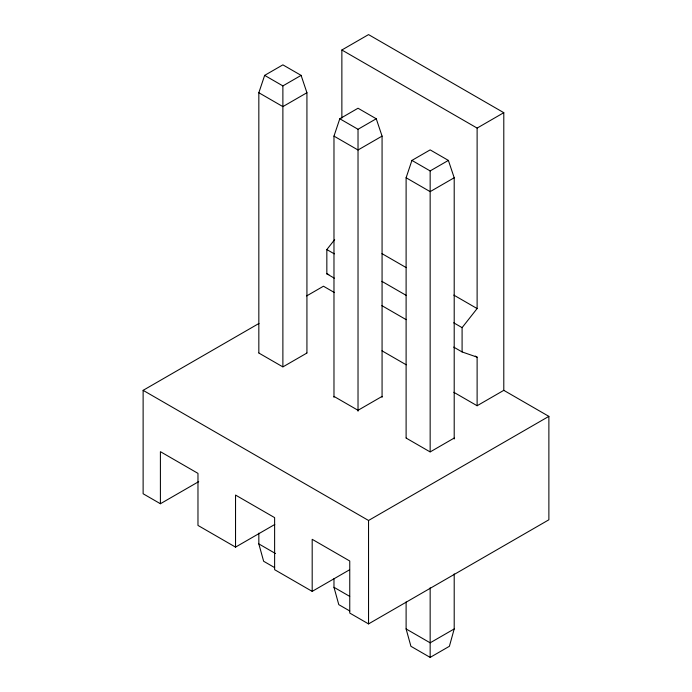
<?xml version="1.0" encoding="UTF-8"?>
<svg xmlns="http://www.w3.org/2000/svg" width="692" height="692" viewBox="0 0 692 692"><rect width="100%" height="100%" fill="white"/><g stroke="black" fill="none" stroke-linecap="round" stroke-linejoin="round"><path stroke-width="1.04" d="M454.203 573.893L454.203 628.942L449.393 646.293L430.156 657.4L410.918 646.293L406.109 628.942L406.109 601.953M258.834 352.859L258.834 92.728L264.655 75.376L282.881 64.858L301.107 75.376L306.928 92.728L306.928 352.859M333.977 397.32L333.977 136.116L339.798 118.765L358.023 108.237L376.249 118.765L382.07 136.116L382.07 397.32M406.109 437.889L406.109 177.757L411.93 160.406L430.156 149.887L448.381 160.406L454.203 177.757L454.203 438.97M334.305 278.167L326.84 273.859L326.84 249.561L334.677 239.605M453.805 392.277L477.117 405.737L477.117 357.15L462.092 351.943L462.092 327.645L477.117 308.563L477.117 128.089L341.865 49.997L341.865 118.081M341.865 49.997L368.542 34.6L503.793 112.684L503.793 390.34L548.877 416.368L548.877 519.787L368.542 623.907L349.754 613.06L349.754 561.004L312.187 539.31L312.187 591.375L349.564 569.793M264.655 75.376L282.881 85.903L301.107 75.376M306.928 92.728L282.881 106.611L258.834 92.728M339.798 118.765L358.023 129.283L376.249 118.765M382.07 136.116L358.023 150L333.977 136.116M477.117 128.089L503.793 112.684M411.93 160.406L430.156 170.933L448.381 160.406M454.203 177.757L430.156 191.641L406.109 177.757M198.716 481.623L160.406 503.741L143.123 493.759L143.123 390.34L258.981 323.441M306.642 295.934L323.458 286.22L334.495 292.595M306.928 353.032L282.881 366.907L258.834 353.032M382.07 396.412L358.023 410.295L333.977 396.412M477.117 405.737L503.793 390.34M160.406 503.741L160.406 451.677L197.973 473.371L197.973 525.427L235.54 547.121L274.785 524.467M454.203 438.053L430.156 451.937L406.109 438.053M143.123 390.34L368.542 520.479L548.877 416.368M454.203 628.942L430.156 642.825L406.109 628.942M326.84 273.859L328.847 274.551M381.975 253.627L406.23 267.631M453.805 295.095L477.117 308.563M326.84 249.561L334.305 253.869M381.872 281.333L406.126 295.337M453.701 322.801L462.092 327.645M475.257 356.069L477.117 357.15M381.872 305.63L406.126 319.635M453.701 347.099L462.092 351.943M381.975 350.809L406.23 364.805M258.834 533.117L258.834 543.912L275.485 553.522M333.977 578.659L333.977 587.292L349.702 596.374M274.637 567.613L263.643 561.264L258.834 543.912M349.78 610.993L338.786 604.644L333.977 587.292M312.187 591.375L274.62 569.68L274.62 517.625L235.54 495.065L235.54 547.121M430.156 170.933L430.156 451.772M430.156 587.776L430.156 657.4M368.542 520.479L368.542 623.907M358.023 129.283L358.023 411.204M282.881 85.903L282.881 366.743"/></g></svg>
